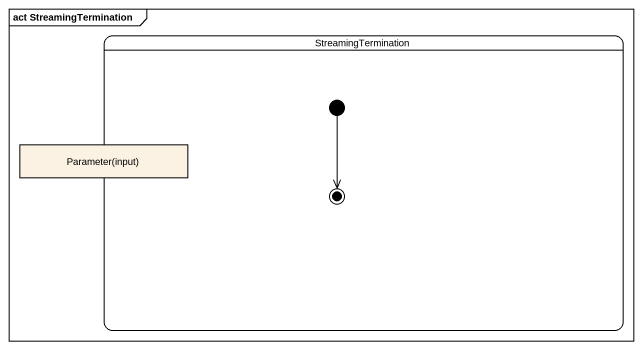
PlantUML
@startuml
mainframe act StreamingTermination
hide empty description
state StreamingTermination {
  state initial1 <<start>>
  state "Parameter(input)" as Parameter_input <<object>>
  state final1 <<end>>
}
initial1 --> final1
@enduml
